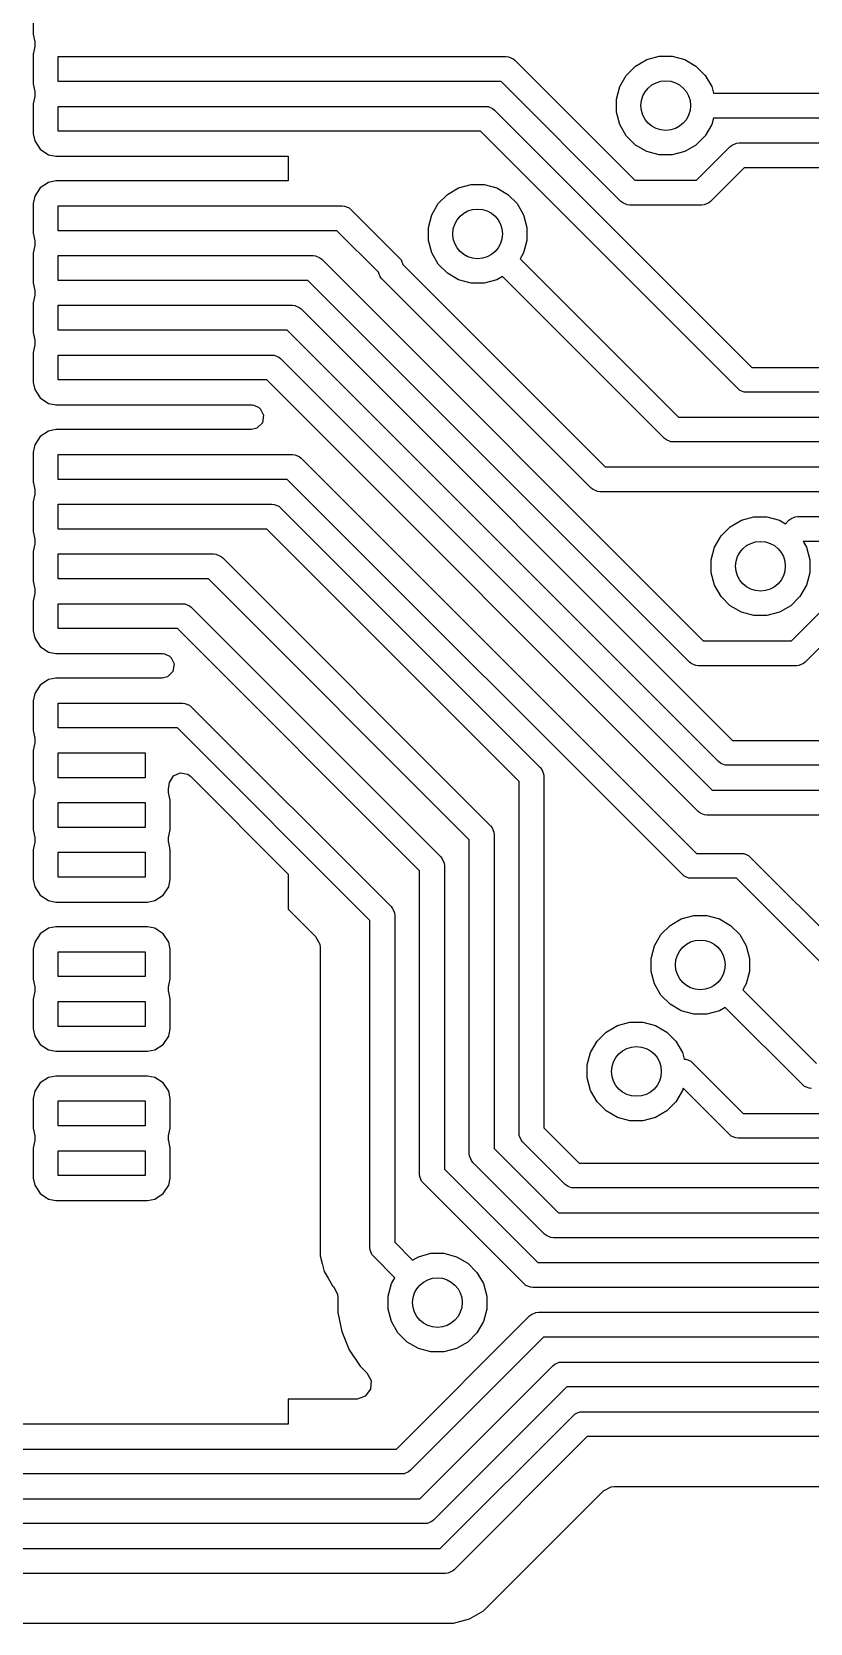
# Model space of a CAD drawing. Extents: x 0.71 to 7.56, y -5.16 to -0.79.
# Drawn here: x 3.561 to 3.807, y -3.862 to -3.358 of the extents above; entities that cross this region are included whole.
import ezdxf

# ---------------------------------------------------------------- set-up
doc = ezdxf.new("R2010")
doc.units = 0
doc.header["$MEASUREMENT"] = 0
doc.layers.add('BLACK', color=7, linetype='CONTINUOUS')

msp = doc.modelspace()

# ---------------------------------------------------------------- linework, layer by layer
at = {"layer": 'BLACK', "linetype": 'CONTINUOUS'}
for p, q in [((3.561, -3.34962), (3.561, -3.35905)), ((3.561, -3.35905), (3.56148, -3.36144)), ((3.56148, -3.36297), (3.561, -3.36536)), ((3.561, -3.36536), (3.561, -3.37479)), ((3.56148, -3.36144), (3.56148, -3.36297)), ((3.5689, -3.37402), (3.5689, -3.36614)), ((3.5689, -3.36614), (3.59646, -3.36614)), ((3.59646, -3.36614), (3.7108, -3.36614)), ((3.7108, -3.36614), (3.71157, -3.36622)), ((3.71157, -3.36622), (3.71298, -3.36681)), ((3.75531, -3.36709), (3.75928, -3.36603)), ((3.75928, -3.36603), (3.76339, -3.36603)), ((3.76339, -3.36603), (3.76736, -3.36709)), ((3.71298, -3.36681), (3.71358, -3.36729)), ((3.71358, -3.36729), (3.75155, -3.40527)), ((3.74884, -3.37206), (3.75175, -3.36915)), ((3.75175, -3.36915), (3.75531, -3.36709)), ((3.76736, -3.36709), (3.77092, -3.36915)), ((3.77092, -3.36915), (3.77383, -3.37206)), ((3.561, -3.37479), (3.56148, -3.37719)), ((3.58268, -3.37402), (3.5689, -3.37402)), ((3.70917, -3.37402), (3.58268, -3.37402)), ((3.74714, -3.41199), (3.70917, -3.37402)), ((3.74572, -3.37959), (3.74679, -3.37562)), ((3.74679, -3.37562), (3.74884, -3.37206)), ((3.77383, -3.37206), (3.77589, -3.37562)), ((3.77589, -3.37562), (3.77645, -3.37771)), ((3.56148, -3.37871), (3.561, -3.38111)), ((3.561, -3.38111), (3.561, -3.39054)), ((3.56148, -3.37719), (3.56148, -3.37871)), ((3.74572, -3.3837), (3.74572, -3.37959)), ((3.77645, -3.37771), (3.84267, -3.37771)), ((3.5689, -3.38976), (3.5689, -3.38189)), ((3.5689, -3.38189), (3.59646, -3.38189)), ((3.59646, -3.38189), (3.70427, -3.38189)), ((3.70427, -3.38189), (3.70504, -3.38197)), ((3.70504, -3.38197), (3.70646, -3.38255)), ((3.70646, -3.38255), (3.70706, -3.38304)), ((3.70706, -3.38304), (3.78856, -3.46455)), ((3.74679, -3.38767), (3.74572, -3.3837)), ((3.77645, -3.38558), (3.77589, -3.38767)), ((3.84173, -3.38558), (3.77645, -3.38558)), ((3.561, -3.39054), (3.561, -3.39054)), ((3.561, -3.39054), (3.56146, -3.39284)), ((3.58268, -3.38976), (3.5689, -3.38976)), ((3.70264, -3.38976), (3.58268, -3.38976)), ((3.78415, -3.47127), (3.70264, -3.38976)), ((3.74884, -3.39123), (3.74679, -3.38767)), ((3.75175, -3.39414), (3.74884, -3.39123)), ((3.77383, -3.39123), (3.77092, -3.39414)), ((3.77589, -3.38767), (3.77383, -3.39123)), ((3.56146, -3.39284), (3.56146, -3.39284)), ((3.56146, -3.39284), (3.56321, -3.39545)), ((3.56321, -3.39545), (3.56321, -3.39545)), ((3.56321, -3.39545), (3.56582, -3.3972)), ((3.75531, -3.39619), (3.75175, -3.39414)), ((3.75928, -3.39726), (3.75531, -3.39619)), ((3.76736, -3.39619), (3.76339, -3.39726)), ((3.77092, -3.39414), (3.76736, -3.39619)), ((3.77112, -3.40527), (3.78178, -3.39461)), ((3.78178, -3.39461), (3.78238, -3.39412)), ((3.78238, -3.39412), (3.78379, -3.39353)), ((3.78238, -3.39412), (3.78238, -3.39412)), ((3.78379, -3.39353), (3.78456, -3.39345)), ((3.78456, -3.39345), (3.83615, -3.39345)), ((3.56582, -3.3972), (3.56757, -3.39755)), ((3.56757, -3.39755), (3.56812, -3.39766)), ((3.56812, -3.39766), (3.56812, -3.39766)), ((3.56812, -3.39766), (3.56812, -3.39766)), ((3.56812, -3.39766), (3.5689, -3.39766)), ((3.5689, -3.39766), (3.5689, -3.39764)), ((3.5689, -3.39764), (3.59646, -3.39764)), ((3.59646, -3.39764), (3.59646, -3.39766)), ((3.59646, -3.39766), (3.64173, -3.39766)), ((3.64173, -3.39766), (3.64173, -3.40549)), ((3.76339, -3.39726), (3.75928, -3.39726)), ((3.78619, -3.40133), (3.77554, -3.41199)), ((3.83521, -3.40133), (3.78619, -3.40133)), ((3.56582, -3.40595), (3.56321, -3.40769)), ((3.56812, -3.40549), (3.56582, -3.40595)), ((3.56582, -3.40595), (3.56582, -3.40595)), ((3.5689, -3.40549), (3.56812, -3.40549)), ((3.56812, -3.40549), (3.56812, -3.40549)), ((3.56812, -3.40549), (3.56812, -3.40549)), ((3.5689, -3.40551), (3.5689, -3.40549)), ((3.59646, -3.40551), (3.5689, -3.40551)), ((3.59723, -3.40549), (3.59646, -3.40549)), ((3.59646, -3.40549), (3.59646, -3.40551)), ((3.64173, -3.40549), (3.59723, -3.40549)), ((3.69573, -3.40771), (3.69971, -3.40665)), ((3.69971, -3.40665), (3.70382, -3.40665)), ((3.70382, -3.40665), (3.70779, -3.40771)), ((3.75155, -3.40527), (3.77112, -3.40527)), ((3.56146, -3.41031), (3.561, -3.41261)), ((3.56321, -3.40769), (3.56146, -3.41031)), ((3.56146, -3.41031), (3.56146, -3.41031)), ((3.56321, -3.40769), (3.56321, -3.40769)), ((3.68927, -3.41267), (3.69217, -3.40977)), ((3.69217, -3.40977), (3.69573, -3.40771)), ((3.70779, -3.40771), (3.71135, -3.40977)), ((3.71135, -3.40977), (3.71425, -3.41267)), ((3.561, -3.41261), (3.561, -3.41261)), ((3.561, -3.41261), (3.561, -3.42204)), ((3.5689, -3.42126), (3.5689, -3.41339)), ((3.5689, -3.41339), (3.59646, -3.41339)), ((3.59646, -3.41339), (3.65883, -3.41339)), ((3.65883, -3.41339), (3.6596, -3.41346)), ((3.6596, -3.41346), (3.66102, -3.41405)), ((3.66102, -3.41405), (3.66162, -3.41454)), ((3.66162, -3.41454), (3.67699, -3.42991)), ((3.68615, -3.4202), (3.68721, -3.41623)), ((3.68721, -3.41623), (3.68927, -3.41267)), ((3.71425, -3.41267), (3.71631, -3.41623)), ((3.71631, -3.41623), (3.71737, -3.4202)), ((3.74773, -3.41248), (3.74714, -3.41199)), ((3.74915, -3.41306), (3.74773, -3.41248)), ((3.74992, -3.41314), (3.74915, -3.41306)), ((3.77275, -3.41314), (3.74992, -3.41314)), ((3.77352, -3.41306), (3.77275, -3.41314)), ((3.77494, -3.41248), (3.77352, -3.41306)), ((3.77554, -3.41199), (3.77494, -3.41248)), ((3.58268, -3.42126), (3.5689, -3.42126)), ((3.6572, -3.42126), (3.58268, -3.42126)), ((3.67034, -3.4344), (3.6572, -3.42126)), ((3.68615, -3.42432), (3.68615, -3.4202)), ((3.71737, -3.4202), (3.71737, -3.42432)), ((3.561, -3.42204), (3.56148, -3.42444)), ((3.56148, -3.42596), (3.561, -3.42836)), ((3.56148, -3.42444), (3.56148, -3.42596)), ((3.68721, -3.42829), (3.68615, -3.42432)), ((3.71737, -3.42432), (3.71631, -3.42829)), ((3.561, -3.42836), (3.561, -3.43779)), ((3.5689, -3.43701), (3.5689, -3.42913)), ((3.5689, -3.42913), (3.59646, -3.42913)), ((3.59646, -3.42913), (3.64961, -3.42913)), ((3.64961, -3.42913), (3.65037, -3.42921)), ((3.65037, -3.42921), (3.65179, -3.4298)), ((3.65179, -3.4298), (3.65239, -3.43029)), ((3.65239, -3.43029), (3.77324, -3.55114)), ((3.67699, -3.42991), (3.67748, -3.43051)), ((3.67748, -3.43051), (3.67806, -3.43193)), ((3.68927, -3.43185), (3.68721, -3.42829)), ((3.69217, -3.43475), (3.68927, -3.43185)), ((3.71631, -3.42829), (3.71524, -3.43014)), ((3.71524, -3.43014), (3.76539, -3.4803)), ((3.67034, -3.43444), (3.67034, -3.4344)), ((3.67093, -3.43586), (3.67034, -3.43444)), ((3.67142, -3.43646), (3.67093, -3.43586)), ((3.73772, -3.50276), (3.67142, -3.43646)), ((3.67806, -3.43193), (3.67807, -3.43197)), ((3.67807, -3.43197), (3.74214, -3.49604)), ((3.69573, -3.43681), (3.69217, -3.43475)), ((3.69971, -3.43787), (3.69573, -3.43681)), ((3.70779, -3.43681), (3.70382, -3.43787)), ((3.70968, -3.43572), (3.70779, -3.43681)), ((3.76098, -3.48702), (3.70968, -3.43572)), ((3.561, -3.43779), (3.56148, -3.44018)), ((3.56148, -3.44171), (3.561, -3.4441)), ((3.56148, -3.44018), (3.56148, -3.44171)), ((3.58268, -3.43701), (3.5689, -3.43701)), ((3.64798, -3.43701), (3.58268, -3.43701)), ((3.76883, -3.55786), (3.64798, -3.43701)), ((3.70382, -3.43787), (3.69971, -3.43787)), ((3.561, -3.4441), (3.561, -3.45353)), ((3.5689, -3.45276), (3.5689, -3.44488)), ((3.5689, -3.44488), (3.59646, -3.44488)), ((3.59646, -3.44488), (3.64308, -3.44488)), ((3.64308, -3.44488), (3.64385, -3.44496)), ((3.64385, -3.44496), (3.64527, -3.44555)), ((3.64527, -3.44555), (3.64587, -3.44603)), ((3.64587, -3.44603), (3.78251, -3.58268)), ((3.561, -3.45353), (3.56148, -3.45593)), ((3.56148, -3.45593), (3.56148, -3.45745)), ((3.58268, -3.45276), (3.5689, -3.45276)), ((3.64145, -3.45276), (3.58268, -3.45276)), ((3.77809, -3.5894), (3.64145, -3.45276)), ((3.56148, -3.45745), (3.561, -3.45985)), ((3.561, -3.45985), (3.561, -3.46928)), ((3.5689, -3.4685), (3.5689, -3.46063)), ((3.5689, -3.46063), (3.59646, -3.46063)), ((3.59646, -3.46063), (3.63656, -3.46063)), ((3.63656, -3.46063), (3.63733, -3.46071)), ((3.63733, -3.46071), (3.63875, -3.46129)), ((3.63875, -3.46129), (3.63934, -3.46178)), ((3.63934, -3.46178), (3.77599, -3.59843)), ((3.78856, -3.46455), (3.84091, -3.46455)), ((3.561, -3.46928), (3.561, -3.46928)), ((3.561, -3.46928), (3.56146, -3.47158)), ((3.56146, -3.47158), (3.56146, -3.47158)), ((3.56146, -3.47158), (3.56321, -3.47419)), ((3.58268, -3.4685), (3.5689, -3.4685)), ((3.63493, -3.4685), (3.58268, -3.4685)), ((3.77157, -3.60515), (3.63493, -3.4685)), ((3.78474, -3.47176), (3.78415, -3.47127)), ((3.78516, -3.47193), (3.78474, -3.47176)), ((3.78616, -3.47235), (3.78516, -3.47193)), ((3.56321, -3.47419), (3.56321, -3.47419)), ((3.56321, -3.47419), (3.56582, -3.47594)), ((3.56582, -3.47594), (3.56757, -3.47629)), ((3.56757, -3.47629), (3.56812, -3.4764)), ((3.56812, -3.4764), (3.56812, -3.4764)), ((3.56812, -3.4764), (3.56812, -3.4764)), ((3.56812, -3.4764), (3.5689, -3.4764)), ((3.5689, -3.4764), (3.5689, -3.47638)), ((3.5689, -3.47638), (3.59646, -3.47638)), ((3.59646, -3.47638), (3.59646, -3.4764)), ((3.59646, -3.4764), (3.63005, -3.4764)), ((3.63005, -3.4764), (3.63034, -3.47649)), ((3.63034, -3.47649), (3.63065, -3.47645)), ((3.63065, -3.47645), (3.63147, -3.47686)), ((3.63147, -3.47686), (3.63234, -3.47714)), ((3.63234, -3.47714), (3.6328, -3.47754)), ((3.78693, -3.47242), (3.78616, -3.47235)), ((3.84254, -3.47242), (3.78693, -3.47242)), ((3.63356, -3.4821), (3.63185, -3.48381)), ((3.6328, -3.47754), (3.63284, -3.47758)), ((3.63284, -3.47758), (3.63393, -3.47972)), ((3.63393, -3.47972), (3.63356, -3.4821)), ((3.76539, -3.4803), (4.5722, -3.4803)), ((3.56321, -3.48644), (3.56146, -3.48905)), ((3.56582, -3.48469), (3.56321, -3.48643)), ((3.56321, -3.48643), (3.56321, -3.48644)), ((3.56812, -3.48423), (3.56582, -3.48469)), ((3.56582, -3.48469), (3.56582, -3.48469)), ((3.5689, -3.48423), (3.56812, -3.48423)), ((3.56812, -3.48423), (3.56812, -3.48423)), ((3.56812, -3.48423), (3.56812, -3.48423)), ((3.5689, -3.48425), (3.5689, -3.48423)), ((3.59646, -3.48425), (3.5689, -3.48425)), ((3.59723, -3.48423), (3.59646, -3.48423)), ((3.59646, -3.48423), (3.59646, -3.48425)), ((3.63008, -3.48423), (3.59723, -3.48423)), ((3.63185, -3.48381), (3.63008, -3.48423)), ((3.76157, -3.48751), (3.76098, -3.48702)), ((3.56146, -3.48905), (3.561, -3.49135)), ((3.561, -3.49135), (3.561, -3.49135)), ((3.561, -3.49135), (3.561, -3.50078)), ((3.56146, -3.48905), (3.56146, -3.48905)), ((3.5689, -3.5), (3.5689, -3.49213)), ((3.5689, -3.49213), (3.59646, -3.49213)), ((3.59646, -3.49213), (3.64308, -3.49213)), ((3.64308, -3.49213), (3.64385, -3.4922)), ((3.64385, -3.4922), (3.64527, -3.49279)), ((3.76299, -3.48809), (3.76157, -3.48751)), ((3.76376, -3.48817), (3.76299, -3.48809)), ((4.56929, -3.48817), (3.76376, -3.48817)), ((3.64527, -3.49279), (3.64587, -3.49328)), ((3.64587, -3.49328), (3.77104, -3.61845)), ((3.74214, -3.49604), (4.55748, -3.49604)), ((3.561, -3.50078), (3.56148, -3.50318)), ((3.58268, -3.5), (3.5689, -3.5)), ((3.64145, -3.5), (3.58268, -3.5)), ((3.76662, -3.62517), (3.64145, -3.5)), ((3.56148, -3.5047), (3.561, -3.5071)), ((3.561, -3.5071), (3.561, -3.51653)), ((3.56148, -3.50318), (3.56148, -3.5047)), ((3.73832, -3.50325), (3.73772, -3.50276)), ((3.73974, -3.50384), (3.73832, -3.50325)), ((3.74051, -3.50392), (3.73974, -3.50384)), ((4.55354, -3.50392), (3.74051, -3.50392)), ((3.5689, -3.51575), (3.5689, -3.50787)), ((3.5689, -3.50787), (3.59646, -3.50787)), ((3.59646, -3.50787), (3.63656, -3.50787)), ((3.63656, -3.50787), (3.63733, -3.50795)), ((3.63733, -3.50795), (3.63875, -3.50854)), ((3.63875, -3.50854), (3.63934, -3.50903)), ((3.63934, -3.50903), (3.72158, -3.59126)), ((3.78531, -3.51297), (3.78928, -3.51191)), ((3.78928, -3.51191), (3.79339, -3.51191)), ((3.79339, -3.51191), (3.79737, -3.51297)), ((3.80035, -3.51294), (3.80094, -3.51245)), ((3.80094, -3.51245), (3.80236, -3.51187)), ((3.80236, -3.51187), (3.80313, -3.51179)), ((3.80313, -3.51179), (4.54173, -3.51179)), ((3.561, -3.51653), (3.56148, -3.51892)), ((3.58268, -3.51575), (3.5689, -3.51575)), ((3.63493, -3.51575), (3.58268, -3.51575)), ((3.71486, -3.59567), (3.63493, -3.51575)), ((3.77884, -3.51793), (3.78175, -3.51503)), ((3.78175, -3.51503), (3.78531, -3.51297)), ((3.79737, -3.51297), (3.79924, -3.51405)), ((3.79924, -3.51405), (3.80035, -3.51294)), ((3.56148, -3.52045), (3.561, -3.52284)), ((3.56148, -3.51892), (3.56148, -3.52045)), ((3.77573, -3.52546), (3.77679, -3.52149)), ((3.77679, -3.52149), (3.77884, -3.51793)), ((4.5378, -3.51967), (3.80483, -3.51967)), ((3.80483, -3.51967), (3.80589, -3.52149)), ((3.80589, -3.52149), (3.80695, -3.52546)), ((3.561, -3.52284), (3.561, -3.53227)), ((3.5689, -3.5315), (3.5689, -3.52362)), ((3.5689, -3.52362), (3.59646, -3.52362)), ((3.59646, -3.52362), (3.61811, -3.52362)), ((3.61811, -3.52362), (3.61888, -3.5237)), ((3.61888, -3.5237), (3.6203, -3.52429)), ((3.6203, -3.52429), (3.62089, -3.52478)), ((3.62089, -3.52478), (3.70583, -3.60971)), ((3.77573, -3.52958), (3.77573, -3.52546)), ((3.80695, -3.52546), (3.80695, -3.52958)), ((3.561, -3.53227), (3.56148, -3.53467)), ((3.58268, -3.5315), (3.5689, -3.5315)), ((3.61648, -3.5315), (3.58268, -3.5315)), ((3.69911, -3.61412), (3.61648, -3.5315)), ((3.77679, -3.53355), (3.77573, -3.52958)), ((3.80112, -3.55114), (3.82357, -3.52869)), ((3.80695, -3.52958), (3.80589, -3.53355)), ((3.56148, -3.53619), (3.561, -3.53859)), ((3.56148, -3.53467), (3.56148, -3.53619)), ((3.77884, -3.53711), (3.77679, -3.53355)), ((3.78175, -3.54001), (3.77884, -3.53711)), ((3.80383, -3.53711), (3.80093, -3.54001)), ((3.80589, -3.53355), (3.80383, -3.53711)), ((3.82799, -3.53541), (3.80554, -3.55786)), ((3.561, -3.53859), (3.561, -3.54802)), ((3.5689, -3.54724), (3.5689, -3.53937)), ((3.5689, -3.53937), (3.59646, -3.53937)), ((3.59646, -3.53937), (3.60827, -3.53937)), ((3.60827, -3.53937), (3.60904, -3.53945)), ((3.60904, -3.53945), (3.61045, -3.54003)), ((3.61045, -3.54003), (3.61105, -3.54052)), ((3.61105, -3.54052), (3.69008, -3.61955)), ((3.78531, -3.54207), (3.78175, -3.54001)), ((3.78928, -3.54313), (3.78531, -3.54207)), ((3.79737, -3.54207), (3.79339, -3.54313)), ((3.80093, -3.54001), (3.79737, -3.54207)), ((3.58268, -3.54724), (3.5689, -3.54724)), ((3.60664, -3.54724), (3.58268, -3.54724)), ((3.68336, -3.62397), (3.60664, -3.54724)), ((3.79339, -3.54313), (3.78928, -3.54313)), ((3.561, -3.54802), (3.561, -3.54802)), ((3.561, -3.54802), (3.56146, -3.55032)), ((3.56146, -3.55032), (3.56146, -3.55032)), ((3.56146, -3.55032), (3.56321, -3.55293)), ((3.77324, -3.55114), (3.80112, -3.55114)), ((3.56321, -3.55293), (3.56321, -3.55294)), ((3.56321, -3.55294), (3.56582, -3.55468)), ((3.56582, -3.55468), (3.56757, -3.55503)), ((3.56757, -3.55503), (3.56812, -3.55514)), ((3.56812, -3.55514), (3.56812, -3.55514)), ((3.56812, -3.55514), (3.56812, -3.55514)), ((3.56812, -3.55514), (3.5689, -3.55514)), ((3.5689, -3.55514), (3.5689, -3.55512)), ((3.5689, -3.55512), (3.59646, -3.55512)), ((3.59646, -3.55512), (3.59646, -3.55514)), ((3.59646, -3.55514), (3.60175, -3.55514)), ((3.60175, -3.55514), (3.60205, -3.55523)), ((3.60205, -3.55523), (3.60236, -3.55519)), ((3.60236, -3.55519), (3.60318, -3.5556)), ((3.60318, -3.5556), (3.60404, -3.55588)), ((3.60404, -3.55588), (3.60451, -3.55628)), ((3.60451, -3.55628), (3.60455, -3.55632)), ((3.60455, -3.55632), (3.60564, -3.55847)), ((3.76943, -3.55835), (3.76883, -3.55786)), ((3.80554, -3.55786), (3.80494, -3.55835)), ((3.60356, -3.56255), (3.60179, -3.56297)), ((3.60526, -3.56084), (3.60356, -3.56255)), ((3.60564, -3.55847), (3.60526, -3.56084)), ((3.77085, -3.55894), (3.76943, -3.55835)), ((3.77161, -3.55902), (3.77085, -3.55894)), ((3.80275, -3.55902), (3.77161, -3.55902)), ((3.80352, -3.55894), (3.80275, -3.55902)), ((3.80494, -3.55835), (3.80352, -3.55894)), ((3.56146, -3.56779), (3.561, -3.57009)), ((3.56321, -3.56518), (3.56146, -3.56779)), ((3.56146, -3.56779), (3.56146, -3.56779)), ((3.56582, -3.56343), (3.56321, -3.56517)), ((3.56321, -3.56517), (3.56321, -3.56518)), ((3.56812, -3.56297), (3.56582, -3.56343)), ((3.56582, -3.56343), (3.56582, -3.56343)), ((3.5689, -3.56297), (3.56812, -3.56297)), ((3.56812, -3.56297), (3.56812, -3.56297)), ((3.56812, -3.56297), (3.56812, -3.56297)), ((3.5689, -3.56299), (3.5689, -3.56297)), ((3.59646, -3.56299), (3.5689, -3.56299)), ((3.59723, -3.56297), (3.59646, -3.56297)), ((3.59646, -3.56297), (3.59646, -3.56299)), ((3.60179, -3.56297), (3.59723, -3.56297)), ((3.561, -3.57009), (3.561, -3.57009)), ((3.561, -3.57009), (3.561, -3.57952)), ((3.5689, -3.57874), (3.5689, -3.57087)), ((3.5689, -3.57087), (3.59646, -3.57087)), ((3.59646, -3.57087), (3.60827, -3.57087)), ((3.60827, -3.57087), (3.60904, -3.57094)), ((3.60904, -3.57094), (3.61045, -3.57153)), ((3.61045, -3.57153), (3.61105, -3.57202)), ((3.61105, -3.57202), (3.67433, -3.6353)), ((3.561, -3.57952), (3.56148, -3.58192)), ((3.56148, -3.58192), (3.56148, -3.58344)), ((3.58268, -3.57874), (3.5689, -3.57874)), ((3.60664, -3.57874), (3.58268, -3.57874)), ((3.66761, -3.63972), (3.60664, -3.57874)), ((3.78251, -3.58268), (3.87238, -3.58268)), ((3.56148, -3.58344), (3.561, -3.58584)), ((3.561, -3.58584), (3.561, -3.59527)), ((3.5689, -3.59449), (3.5689, -3.58661)), ((3.5689, -3.58661), (3.59646, -3.58661)), ((3.59646, -3.58661), (3.59646, -3.59449)), ((3.60537, -3.59394), (3.60756, -3.59293)), ((3.60756, -3.59293), (3.60992, -3.5934)), ((3.72158, -3.59126), (3.72207, -3.59186)), ((3.72207, -3.59186), (3.72265, -3.59328)), ((3.77869, -3.58989), (3.77809, -3.5894)), ((3.77911, -3.59006), (3.77869, -3.58989)), ((3.78011, -3.59048), (3.77911, -3.59006)), ((3.78088, -3.59055), (3.78011, -3.59048)), ((3.87402, -3.59055), (3.78088, -3.59055)), ((3.561, -3.59527), (3.56148, -3.59766)), ((3.56148, -3.59766), (3.56148, -3.59919)), ((3.59646, -3.59449), (3.5689, -3.59449)), ((3.60387, -3.59766), (3.60389, -3.59757)), ((3.60387, -3.59919), (3.60387, -3.59766)), ((3.60389, -3.59757), (3.6042, -3.59604)), ((3.60389, -3.59757), (3.60389, -3.59757)), ((3.6042, -3.59604), (3.60537, -3.59394)), ((3.60992, -3.5934), (3.61078, -3.59404)), ((3.61078, -3.59404), (3.64173, -3.625)), ((3.71486, -3.70698), (3.71486, -3.59567)), ((3.72265, -3.59328), (3.72273, -3.59404)), ((3.72273, -3.59404), (3.72273, -3.70535)), ((3.56148, -3.59919), (3.561, -3.60158)), ((3.561, -3.60158), (3.561, -3.61101)), ((3.5689, -3.61024), (3.5689, -3.60236)), ((3.5689, -3.60236), (3.59646, -3.60236)), ((3.59646, -3.60236), (3.59646, -3.61024)), ((3.60435, -3.60158), (3.60387, -3.59919)), ((3.60435, -3.61101), (3.60435, -3.60158)), ((3.60435, -3.60158), (3.60435, -3.60158)), ((3.77599, -3.59843), (3.89412, -3.59843)), ((3.77217, -3.60564), (3.77157, -3.60515)), ((3.77258, -3.60581), (3.77217, -3.60564)), ((3.77359, -3.60622), (3.77258, -3.60581)), ((3.77436, -3.6063), (3.77359, -3.60622)), ((3.89249, -3.6063), (3.77436, -3.6063)), ((3.561, -3.61101), (3.56148, -3.61341)), ((3.59646, -3.61024), (3.5689, -3.61024)), ((3.60387, -3.61341), (3.60435, -3.61101)), ((3.60435, -3.61101), (3.60435, -3.61101)), ((3.70583, -3.60971), (3.70632, -3.61031)), ((3.70632, -3.61031), (3.70691, -3.61173)), ((3.70691, -3.61173), (3.70698, -3.61249)), ((3.70698, -3.61249), (3.70698, -3.71187)), ((3.56148, -3.61493), (3.561, -3.61733)), ((3.561, -3.61733), (3.561, -3.62676)), ((3.56148, -3.61341), (3.56148, -3.61493)), ((3.5689, -3.62598), (3.5689, -3.61811)), ((3.5689, -3.61811), (3.59646, -3.61811)), ((3.59646, -3.61811), (3.59646, -3.62598)), ((3.60387, -3.61493), (3.60387, -3.61341)), ((3.60389, -3.61503), (3.60387, -3.61493)), ((3.60435, -3.61733), (3.60389, -3.61503)), ((3.60435, -3.62676), (3.60435, -3.61733)), ((3.69911, -3.71351), (3.69911, -3.61412)), ((3.69008, -3.61955), (3.69057, -3.62015)), ((3.69057, -3.62015), (3.69116, -3.62157)), ((3.69116, -3.62157), (3.69123, -3.62234)), ((3.69123, -3.62234), (3.69123, -3.7184)), ((3.77104, -3.61845), (3.78534, -3.61845)), ((3.78534, -3.61845), (3.78611, -3.61852)), ((3.78611, -3.61852), (3.78753, -3.61911)), ((3.78753, -3.61911), (3.78813, -3.6196)), ((3.78813, -3.6196), (3.8378, -3.66927)), ((3.561, -3.62676), (3.561, -3.62676)), ((3.561, -3.62676), (3.56146, -3.62906)), ((3.59646, -3.62598), (3.5689, -3.62598)), ((3.60389, -3.62906), (3.60435, -3.62676)), ((3.64173, -3.625), (3.64173, -3.63613)), ((3.68336, -3.72003), (3.68336, -3.62397)), ((3.76722, -3.62566), (3.76662, -3.62517)), ((3.76864, -3.62625), (3.76722, -3.62566)), ((3.76941, -3.62632), (3.76864, -3.62625)), ((3.78371, -3.62632), (3.76941, -3.62632)), ((3.83338, -3.67599), (3.78371, -3.62632)), ((3.56146, -3.62906), (3.56146, -3.62906)), ((3.56146, -3.62906), (3.56321, -3.63168)), ((3.56321, -3.63168), (3.56321, -3.63168)), ((3.56321, -3.63168), (3.56582, -3.63342)), ((3.56582, -3.63342), (3.56757, -3.63377)), ((3.59723, -3.63388), (3.59954, -3.63342)), ((3.59954, -3.63342), (3.60215, -3.63168)), ((3.60215, -3.63168), (3.60389, -3.62906)), ((3.56757, -3.63377), (3.56812, -3.63388)), ((3.56812, -3.63388), (3.56812, -3.63388)), ((3.56812, -3.63388), (3.56812, -3.63388)), ((3.56812, -3.63388), (3.56812, -3.63388)), ((3.56812, -3.63388), (3.5689, -3.63388)), ((3.5689, -3.63388), (3.5689, -3.63386)), ((3.5689, -3.63386), (3.59646, -3.63386)), ((3.59646, -3.63386), (3.59646, -3.63388)), ((3.59646, -3.63388), (3.59723, -3.63388)), ((3.59723, -3.63388), (3.59723, -3.63388)), ((3.64173, -3.63613), (3.65041, -3.64482)), ((3.67433, -3.6353), (3.67482, -3.6359)), ((3.67482, -3.6359), (3.6749, -3.63608)), ((3.6749, -3.63608), (3.67541, -3.63732)), ((3.67541, -3.63732), (3.67549, -3.63808)), ((3.67549, -3.63808), (3.67549, -3.74162)), ((3.76627, -3.63921), (3.77024, -3.63815)), ((3.77024, -3.63815), (3.77435, -3.63815)), ((3.77435, -3.63815), (3.77832, -3.63921)), ((3.56582, -3.64217), (3.56321, -3.64392)), ((3.56812, -3.64171), (3.56582, -3.64217)), ((3.56582, -3.64217), (3.56582, -3.64217)), ((3.5689, -3.64171), (3.56812, -3.64171)), ((3.56812, -3.64171), (3.56812, -3.64171)), ((3.56812, -3.64171), (3.56812, -3.64171)), ((3.5689, -3.64173), (3.5689, -3.64171)), ((3.59646, -3.64173), (3.5689, -3.64173)), ((3.59723, -3.64171), (3.59646, -3.64171)), ((3.59646, -3.64171), (3.59646, -3.64173)), ((3.59954, -3.64217), (3.59723, -3.64171)), ((3.59723, -3.64171), (3.59723, -3.64171)), ((3.6006, -3.64288), (3.59954, -3.64217)), ((3.59954, -3.64217), (3.59954, -3.64217)), ((3.59954, -3.64217), (3.59954, -3.64217)), ((3.59954, -3.64217), (3.59954, -3.64217)), ((3.60215, -3.64392), (3.6006, -3.64288)), ((3.66761, -3.74325), (3.66761, -3.63972)), ((3.7598, -3.64417), (3.76271, -3.64127)), ((3.76271, -3.64127), (3.76627, -3.63921)), ((3.77832, -3.63921), (3.78188, -3.64127)), ((3.78188, -3.64127), (3.78479, -3.64417)), ((3.56146, -3.64653), (3.561, -3.64883)), ((3.56321, -3.64392), (3.56146, -3.64653)), ((3.56146, -3.64653), (3.56146, -3.64653)), ((3.56321, -3.64392), (3.56321, -3.64392)), ((3.60389, -3.64653), (3.60215, -3.64392)), ((3.60424, -3.64828), (3.60389, -3.64653)), ((3.60435, -3.64883), (3.60424, -3.64828)), ((3.65041, -3.64482), (3.65173, -3.64723)), ((3.65173, -3.64723), (3.65184, -3.64827)), ((3.65184, -3.64827), (3.65184, -3.74066)), ((3.75668, -3.6517), (3.75774, -3.64773)), ((3.75774, -3.64773), (3.7598, -3.64417)), ((3.78479, -3.64417), (3.78684, -3.64773)), ((3.78684, -3.64773), (3.78791, -3.6517)), ((3.561, -3.64883), (3.561, -3.64883)), ((3.561, -3.64883), (3.561, -3.65826)), ((3.5689, -3.65748), (3.5689, -3.64961)), ((3.5689, -3.64961), (3.59646, -3.64961)), ((3.59646, -3.64961), (3.59646, -3.65748)), ((3.60435, -3.65826), (3.60435, -3.64883)), ((3.60435, -3.64883), (3.60435, -3.64883)), ((3.75668, -3.65582), (3.75668, -3.6517)), ((3.78791, -3.6517), (3.78791, -3.65582)), ((3.561, -3.65826), (3.56148, -3.66066)), ((3.59646, -3.65748), (3.5689, -3.65748)), ((3.60387, -3.66066), (3.60435, -3.65826)), ((3.60435, -3.65826), (3.60435, -3.65826)), ((3.75774, -3.65979), (3.75668, -3.65582)), ((3.78791, -3.65582), (3.78684, -3.65979)), ((3.56148, -3.66218), (3.561, -3.66458)), ((3.56148, -3.66066), (3.56148, -3.66218)), ((3.60387, -3.66218), (3.60387, -3.66066)), ((3.60389, -3.66227), (3.60387, -3.66218)), ((3.60435, -3.66458), (3.60389, -3.66227)), ((3.7598, -3.66335), (3.75774, -3.65979)), ((3.76271, -3.66625), (3.7598, -3.66335)), ((3.78684, -3.65979), (3.78576, -3.66166)), ((3.78576, -3.66166), (3.80912, -3.68502)), ((3.561, -3.66458), (3.561, -3.67401)), ((3.5689, -3.67323), (3.5689, -3.66535)), ((3.5689, -3.66535), (3.59646, -3.66535)), ((3.59646, -3.66535), (3.59646, -3.67323)), ((3.60435, -3.67401), (3.60435, -3.66458)), ((3.76627, -3.66831), (3.76271, -3.66625)), ((3.77024, -3.66937), (3.76627, -3.66831)), ((3.77832, -3.66831), (3.77435, -3.66937)), ((3.78019, -3.66723), (3.77832, -3.66831)), ((3.80471, -3.69174), (3.78019, -3.66723)), ((3.59646, -3.67323), (3.5689, -3.67323)), ((3.74248, -3.67502), (3.74604, -3.67296)), ((3.74604, -3.67296), (3.75001, -3.6719)), ((3.75001, -3.6719), (3.75412, -3.6719)), ((3.75412, -3.6719), (3.75809, -3.67296)), ((3.75809, -3.67296), (3.76165, -3.67502)), ((3.77435, -3.66937), (3.77024, -3.66937)), ((3.561, -3.67401), (3.561, -3.67401)), ((3.561, -3.67401), (3.56146, -3.67631)), ((3.56146, -3.67631), (3.56146, -3.67631)), ((3.56146, -3.67631), (3.56321, -3.67892)), ((3.60215, -3.67892), (3.60389, -3.67631)), ((3.60389, -3.67631), (3.60435, -3.67401)), ((3.73751, -3.68149), (3.73957, -3.67793)), ((3.73957, -3.67793), (3.74248, -3.67502)), ((3.76165, -3.67502), (3.76456, -3.67793)), ((3.76456, -3.67793), (3.76661, -3.68149)), ((3.56321, -3.67892), (3.56582, -3.68066)), ((3.56582, -3.68066), (3.56757, -3.68101)), ((3.56757, -3.68101), (3.56812, -3.68112)), ((3.56812, -3.68112), (3.56812, -3.68112)), ((3.56812, -3.68112), (3.56812, -3.68112)), ((3.56812, -3.68112), (3.56812, -3.68112)), ((3.56812, -3.68112), (3.5689, -3.68112)), ((3.5689, -3.68112), (3.5689, -3.6811)), ((3.5689, -3.6811), (3.59646, -3.6811)), ((3.59646, -3.6811), (3.59646, -3.68112)), ((3.59646, -3.68112), (3.59723, -3.68112)), ((3.59723, -3.68112), (3.59954, -3.68066)), ((3.59723, -3.68112), (3.59723, -3.68112)), ((3.59954, -3.68066), (3.60215, -3.67892)), ((3.73645, -3.68546), (3.73751, -3.68149)), ((3.76661, -3.68149), (3.76718, -3.68359)), ((3.76718, -3.68359), (3.76784, -3.68365)), ((3.76784, -3.68365), (3.76926, -3.68424)), ((3.73645, -3.68957), (3.73645, -3.68546)), ((3.76926, -3.68424), (3.76986, -3.68473)), ((3.76986, -3.68473), (3.78589, -3.70077)), ((3.56146, -3.69377), (3.561, -3.69607)), ((3.56321, -3.69116), (3.56146, -3.69377)), ((3.56146, -3.69377), (3.56146, -3.69377)), ((3.56582, -3.68941), (3.56321, -3.69116)), ((3.56321, -3.69116), (3.56321, -3.69116)), ((3.56812, -3.68896), (3.56582, -3.68941)), ((3.56582, -3.68941), (3.56582, -3.68941)), ((3.5689, -3.68896), (3.56812, -3.68896)), ((3.56812, -3.68896), (3.56812, -3.68896)), ((3.56812, -3.68896), (3.56812, -3.68896)), ((3.5689, -3.68898), (3.5689, -3.68896)), ((3.59646, -3.68898), (3.5689, -3.68898)), ((3.59723, -3.68896), (3.59646, -3.68896)), ((3.59646, -3.68896), (3.59646, -3.68898)), ((3.59954, -3.68941), (3.59723, -3.68896)), ((3.59723, -3.68896), (3.59723, -3.68896)), ((3.60215, -3.69116), (3.59954, -3.68941)), ((3.59954, -3.68941), (3.59954, -3.68941)), ((3.59954, -3.68941), (3.59954, -3.68941)), ((3.59954, -3.68941), (3.59954, -3.68941)), ((3.60389, -3.69377), (3.60215, -3.69116)), ((3.60215, -3.69116), (3.60215, -3.69116)), ((3.60424, -3.69552), (3.60389, -3.69377)), ((3.73751, -3.69354), (3.73645, -3.68957)), ((3.73957, -3.6971), (3.73751, -3.69354)), ((3.76661, -3.69354), (3.76456, -3.6971)), ((3.76681, -3.69282), (3.76661, -3.69354)), ((3.78148, -3.70749), (3.76681, -3.69282)), ((3.8053, -3.69223), (3.80471, -3.69174)), ((3.80672, -3.69282), (3.8053, -3.69223)), ((3.80749, -3.69289), (3.80672, -3.69282)), ((3.561, -3.69607), (3.561, -3.69607)), ((3.561, -3.69607), (3.561, -3.7055)), ((3.5689, -3.70472), (3.5689, -3.69685)), ((3.5689, -3.69685), (3.59646, -3.69685)), ((3.59646, -3.69685), (3.59646, -3.70472)), ((3.60435, -3.69607), (3.60424, -3.69552)), ((3.60435, -3.7055), (3.60435, -3.69607)), ((3.60435, -3.69607), (3.60435, -3.69607)), ((3.74248, -3.70001), (3.73957, -3.6971)), ((3.76456, -3.6971), (3.76165, -3.70001)), ((3.74604, -3.70206), (3.74248, -3.70001)), ((3.75001, -3.70313), (3.74604, -3.70206)), ((3.75412, -3.70313), (3.75001, -3.70313)), ((3.75809, -3.70206), (3.75412, -3.70313)), ((3.76165, -3.70001), (3.75809, -3.70206)), ((3.78589, -3.70077), (3.96543, -3.70077)), ((3.561, -3.7055), (3.56148, -3.7079)), ((3.56148, -3.7079), (3.56148, -3.70942)), ((3.59646, -3.70472), (3.5689, -3.70472)), ((3.60387, -3.7079), (3.60435, -3.7055)), ((3.60387, -3.70942), (3.60387, -3.7079)), ((3.60435, -3.7055), (3.60435, -3.7055)), ((3.71493, -3.70775), (3.71486, -3.70698)), ((3.71552, -3.70917), (3.71493, -3.70775)), ((3.72273, -3.70535), (3.73391, -3.71654)), ((3.78208, -3.70798), (3.78148, -3.70749)), ((3.7835, -3.70857), (3.78208, -3.70798)), ((3.78426, -3.70864), (3.7835, -3.70857)), ((3.96706, -3.70864), (3.78426, -3.70864)), ((3.56148, -3.70942), (3.561, -3.71182)), ((3.561, -3.71182), (3.561, -3.72125)), ((3.5689, -3.72047), (3.5689, -3.7126)), ((3.5689, -3.7126), (3.59646, -3.7126)), ((3.59646, -3.7126), (3.59646, -3.72047)), ((3.60389, -3.70952), (3.60387, -3.70942)), ((3.60435, -3.71182), (3.60389, -3.70952)), ((3.60435, -3.72125), (3.60435, -3.71182)), ((3.69918, -3.71427), (3.69911, -3.71351)), ((3.70698, -3.71187), (3.72739, -3.73228)), ((3.71601, -3.70977), (3.71552, -3.70917)), ((3.7295, -3.72326), (3.71601, -3.70977)), ((3.69123, -3.7184), (3.72087, -3.74803)), ((3.69977, -3.71569), (3.69918, -3.71427)), ((3.70026, -3.71629), (3.69977, -3.71569)), ((3.72298, -3.739), (3.70026, -3.71629)), ((3.73391, -3.71654), (3.97278, -3.71654)), ((3.561, -3.72125), (3.561, -3.72125)), ((3.561, -3.72125), (3.56146, -3.72355)), ((3.56146, -3.72355), (3.56146, -3.72355)), ((3.56146, -3.72355), (3.56321, -3.72616)), ((3.59646, -3.72047), (3.5689, -3.72047)), ((3.60215, -3.72616), (3.60389, -3.72355)), ((3.60389, -3.72355), (3.60435, -3.72125)), ((3.68344, -3.7208), (3.68336, -3.72003)), ((3.68402, -3.72222), (3.68344, -3.7208)), ((3.68451, -3.72281), (3.68402, -3.72222)), ((3.71645, -3.75475), (3.68451, -3.72281)), ((3.7301, -3.72375), (3.7295, -3.72326)), ((3.73044, -3.72389), (3.7301, -3.72375)), ((3.73152, -3.72433), (3.73044, -3.72389)), ((3.56321, -3.72616), (3.56582, -3.72791)), ((3.56582, -3.72791), (3.56757, -3.72826)), ((3.56757, -3.72826), (3.56812, -3.72837)), ((3.56812, -3.72837), (3.56812, -3.72837)), ((3.56812, -3.72837), (3.56812, -3.72837)), ((3.56812, -3.72837), (3.56812, -3.72837)), ((3.56812, -3.72837), (3.5689, -3.72837)), ((3.5689, -3.72837), (3.5689, -3.72835)), ((3.5689, -3.72835), (3.59646, -3.72835)), ((3.59646, -3.72835), (3.59646, -3.72837)), ((3.59646, -3.72837), (3.59723, -3.72837)), ((3.59723, -3.72837), (3.59954, -3.72791)), ((3.59723, -3.72837), (3.59723, -3.72837)), ((3.59954, -3.72791), (3.60215, -3.72616)), ((3.73228, -3.72441), (3.73152, -3.72433)), ((3.97441, -3.72441), (3.73228, -3.72441)), ((3.72739, -3.73228), (3.9793, -3.73228)), ((3.72357, -3.73949), (3.72298, -3.739)), ((3.65184, -3.74066), (3.65184, -3.74585)), ((3.66769, -3.74402), (3.66761, -3.74325)), ((3.66828, -3.74544), (3.66769, -3.74402)), ((3.67549, -3.74162), (3.68111, -3.74725)), ((3.72499, -3.74008), (3.72357, -3.73949)), ((3.72576, -3.74016), (3.72499, -3.74008)), ((3.98093, -3.74016), (3.72576, -3.74016)), ((3.65184, -3.74585), (3.65252, -3.74835)), ((3.65252, -3.74835), (3.65319, -3.75086)), ((3.66877, -3.74604), (3.66828, -3.74544)), ((3.67554, -3.75282), (3.66877, -3.74604)), ((3.68111, -3.74725), (3.68298, -3.74617)), ((3.68298, -3.74617), (3.68695, -3.7451)), ((3.68695, -3.7451), (3.69107, -3.7451)), ((3.69107, -3.7451), (3.69504, -3.74617)), ((3.69504, -3.74617), (3.6986, -3.74822)), ((3.6986, -3.74822), (3.7015, -3.75113)), ((3.72087, -3.74803), (3.98582, -3.74803)), ((3.65319, -3.75086), (3.65442, -3.753)), ((3.65442, -3.753), (3.65578, -3.75535)), ((3.67446, -3.75469), (3.67554, -3.75282)), ((3.7015, -3.75113), (3.70356, -3.75469)), ((3.65578, -3.75535), (3.65578, -3.75535)), ((3.65578, -3.75535), (3.65606, -3.75564)), ((3.65606, -3.75564), (3.65738, -3.75805)), ((3.65738, -3.75805), (3.65749, -3.75909)), ((3.65749, -3.75909), (3.65749, -3.76382)), ((3.6734, -3.75866), (3.67446, -3.75469)), ((3.6734, -3.76277), (3.6734, -3.75866)), ((3.70356, -3.75469), (3.70462, -3.75866)), ((3.70462, -3.75866), (3.70462, -3.76277)), ((3.71705, -3.75524), (3.71645, -3.75475)), ((3.71847, -3.75583), (3.71705, -3.75524)), ((3.71924, -3.75591), (3.71847, -3.75583)), ((3.98746, -3.75591), (3.71924, -3.75591)), ((3.65749, -3.76382), (3.65871, -3.76991)), ((3.67446, -3.76674), (3.6734, -3.76277)), ((3.70462, -3.76277), (3.70356, -3.76674)), ((3.7182, -3.76493), (3.7188, -3.76444)), ((3.7188, -3.76444), (3.72022, -3.76386)), ((3.72022, -3.76386), (3.72098, -3.76378)), ((3.72098, -3.76378), (3.99235, -3.76378)), ((3.67652, -3.7703), (3.67446, -3.76674)), ((3.67605, -3.80709), (3.7182, -3.76493)), ((3.70356, -3.76674), (3.7015, -3.7703)), ((3.65871, -3.76991), (3.65871, -3.76991)), ((3.65871, -3.76991), (3.66108, -3.77564)), ((3.67942, -3.77321), (3.67652, -3.7703)), ((3.68298, -3.77527), (3.67942, -3.77321)), ((3.72261, -3.77165), (3.68046, -3.81381)), ((3.6986, -3.77321), (3.69504, -3.77527)), ((3.7015, -3.7703), (3.6986, -3.77321)), ((3.99398, -3.77165), (3.72261, -3.77165)), ((3.66108, -3.77564), (3.66108, -3.77564)), ((3.66108, -3.77564), (3.66453, -3.78081)), ((3.68695, -3.77633), (3.68298, -3.77527)), ((3.69107, -3.77633), (3.68695, -3.77633)), ((3.69504, -3.77527), (3.69107, -3.77633)), ((3.72758, -3.7796), (3.72835, -3.77953)), ((3.72835, -3.77953), (3.99887, -3.77953)), ((3.66453, -3.78081), (3.66453, -3.78081)), ((3.66453, -3.78081), (3.66671, -3.78299)), ((3.66671, -3.78299), (3.66803, -3.7854)), ((3.68341, -3.82283), (3.72556, -3.78068)), ((3.72556, -3.78068), (3.72616, -3.78019)), ((3.72616, -3.78019), (3.72758, -3.7796)), ((3.66783, -3.78814), (3.66618, -3.79035)), ((3.66803, -3.7854), (3.66783, -3.78814)), ((3.72998, -3.7874), (3.68782, -3.82956)), ((4.0005, -3.7874), (3.72998, -3.7874)), ((3.66326, -3.79132), (3.64173, -3.79132)), ((3.64173, -3.79132), (3.64173, -3.79919)), ((3.66361, -3.79131), (3.66326, -3.79132)), ((3.66618, -3.79035), (3.66361, -3.79131)), ((3.64173, -3.79919), (3.38583, -3.79919)), ((3.68993, -3.83858), (3.73209, -3.79643)), ((3.73209, -3.79643), (3.73268, -3.79594)), ((3.73268, -3.79594), (3.7341, -3.79535)), ((3.7341, -3.79535), (3.73487, -3.79528)), ((3.73487, -3.79528), (4.00859, -3.79528)), ((3.7365, -3.80315), (3.69435, -3.8453)), ((4.01022, -3.80315), (3.7365, -3.80315)), ((3.37047, -3.80709), (3.67605, -3.80709)), ((3.67986, -3.8143), (3.67844, -3.81488)), ((3.68046, -3.81381), (3.67986, -3.8143)), ((3.67768, -3.81496), (3.36654, -3.81496)), ((3.67844, -3.81488), (3.67768, -3.81496)), ((3.7416, -3.82035), (3.74402, -3.81903)), ((3.74402, -3.81903), (3.74505, -3.81892)), ((3.74505, -3.81892), (4.01281, -3.81892)), ((3.02227, -3.82283), (3.68341, -3.82283)), ((3.70366, -3.85829), (3.7416, -3.82035)), ((3.68782, -3.82956), (3.68723, -3.83005)), ((3.68504, -3.83071), (3.0239, -3.83071)), ((3.68581, -3.83063), (3.68504, -3.83071)), ((3.68723, -3.83005), (3.68581, -3.83063)), ((3.02879, -3.83858), (3.68993, -3.83858)), ((3.69156, -3.84646), (3.03042, -3.84646)), ((3.69233, -3.84638), (3.69156, -3.84646)), ((3.69375, -3.84579), (3.69233, -3.84638)), ((3.69435, -3.8453), (3.69375, -3.84579)), ((3.69917, -3.86088), (3.70366, -3.85829)), ((3.03898, -3.86222), (3.69416, -3.86222)), ((3.69416, -3.86222), (3.69917, -3.86088)), ((3.69416, -3.86222), (3.69416, -3.86222))]:
    msp.add_line(p, q, dxfattribs=at)
at = {"layer": 'BLACK'}
for centre in [(3.76134, -3.38164), (3.70176, -3.42226), (3.79134, -3.52752), (3.77229, -3.65376), (3.75206, -3.68751), (3.68901, -3.76072)]:
    msp.add_circle(centre, 0.00787, dxfattribs=at)

doc.saveas('drawing.dxf')
